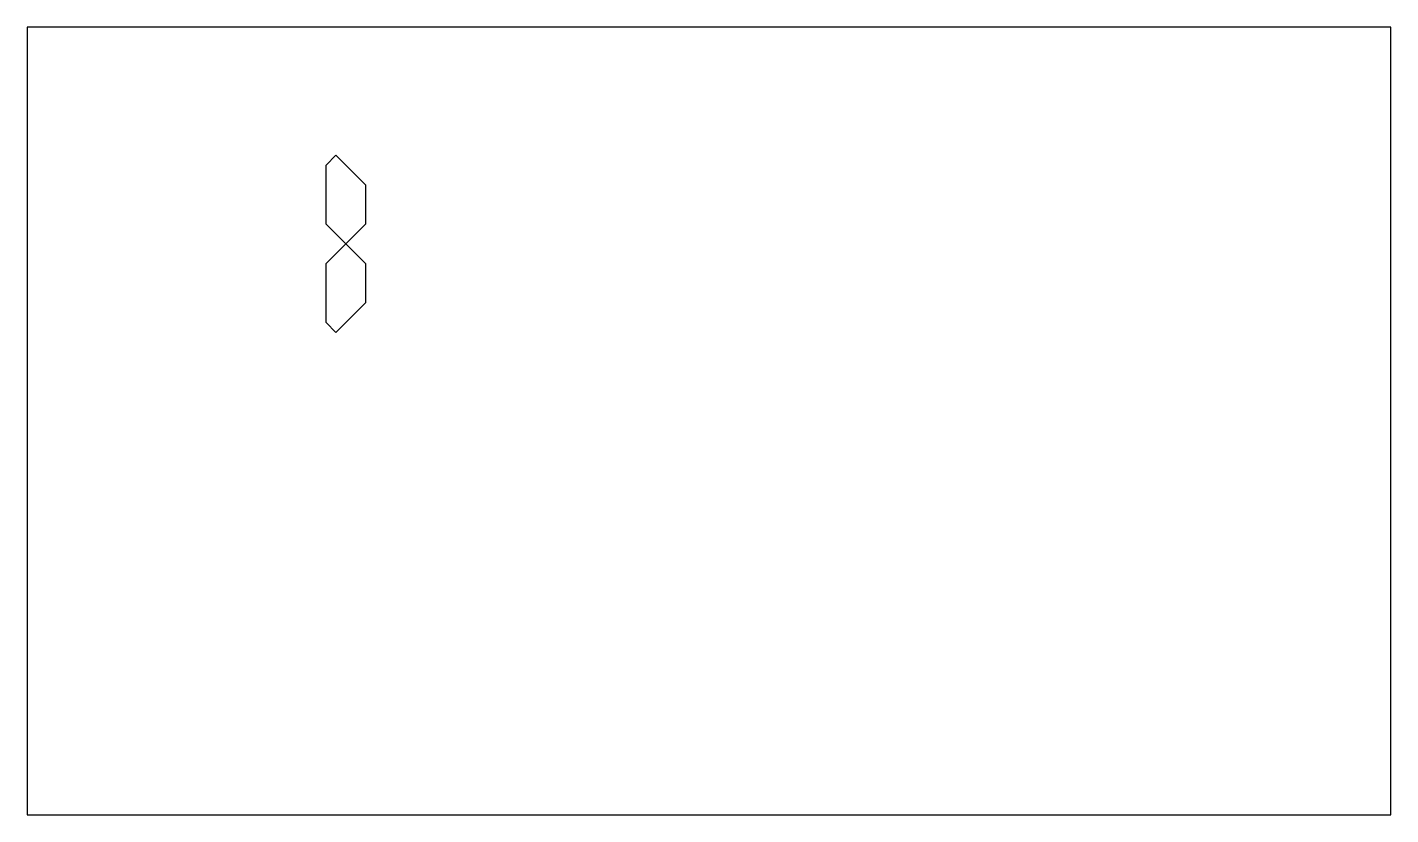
# Model space of a CAD drawing. Header units: millimetres. Extents: x -68 to 71, y -40 to 40.
import ezdxf

# ---------------------------------------------------------------- set-up
doc = ezdxf.new("R2010")
doc.units = ezdxf.units.MM
doc.layers.get('0').update_dxf_attribs({"linetype": 'CONTINUOUS'})

msp = doc.modelspace()

# ---------------------------------------------------------------- linework, layer by layer
for points in [[(71, -40), (71, 40), (-67.5, 40), (-67.5, -40)], [(-37.15, 26), (-36.15, 27), (-33.15, 24), (-33.15, 20), (-35.15, 18), (-37.15, 20)], [(-33.15, 16), (-33.15, 12), (-36.15, 9), (-37.15, 10), (-37.15, 16), (-35.15, 18)]]:
    msp.add_lwpolyline(points, close=True)

doc.saveas('drawing.dxf')
